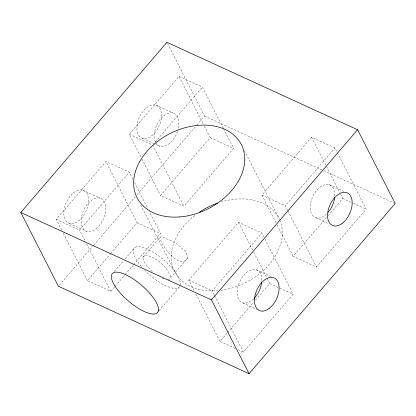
<?xml version="1.0" encoding="UTF-8"?>
<svg xmlns="http://www.w3.org/2000/svg" width="416" height="416" viewBox="0 0 416 416"><rect width="100%" height="100%" fill="white"/><g stroke="black" fill="none" stroke-linecap="round" stroke-linejoin="round"><path stroke-width="0.31" stroke-dasharray="2.08 1.56" d="M61.807 230.334L56.217 219.357L105.908 161.496L129.303 172.229L133.13 179.738M140.774 156.806L129.293 134.269L178.984 76.414L202.384 87.142L223.283 128.164M84.911 240.49L79.612 230.09L129.303 172.229M155.215 142.059L202.384 87.142M59.244 285.282L93.454 245.445M93.881 244.951L135.273 196.752M136.963 194.787L196.524 125.44M196.945 124.946L204.552 116.095L167.539 43.462M114.608 286.915L110.817 291.33L87.422 280.602L110.162 254.124M110.583 253.635L137.114 222.742L105.908 161.496M223.579 128.742L233.589 148.387L183.893 206.242L160.498 195.515L210.189 137.654L203.715 124.946M114.223 271.544L123.5 260.744M125.185 258.783L134.883 247.494M115.029 286.426L124.717 275.148M125.138 274.659L133.136 265.346M133.557 264.852L160.508 233.47L149.323 211.515M152.235 271.705L145.241 263.936L142.678 257.556L159.541 237.921L161.585 236.293L166.717 238.95L168.21 239.174L177.778 244.416L181.938 248.472L185.63 251.186L187.73 257.894L170.898 277.488L168.163 280.129M158.995 310.7L178.812 287.628M194.1 290.56L188.802 280.16L238.498 222.3L261.893 233.028L264.248 237.65M276.011 222.804L261.882 195.073L311.574 137.212L334.968 147.945L337.033 151.986M214.261 294.934L212.202 290.888L261.893 233.028M287.633 210.423L285.277 205.8L334.968 147.945M235.217 348.374L220.007 341.401L227.167 333.065M227.588 332.576L253.698 302.177M255.382 300.217L269.703 283.546L267.051 278.346M337.324 152.563L366.174 209.186L316.482 267.046L293.088 256.313L326.352 217.578M328.037 215.618L342.779 198.458L340.127 193.258M238.144 349.716L243.407 352.134L293.098 294.273L264.545 238.228M187.73 257.894L184.22 261.43C176.691 261.966 173.727 257.364 168.553 252.704C164.648 248.373 161.855 243.24 159.541 237.921M142.678 257.556L145.527 254.992C156.749 257.769 167.378 266.282 170.898 277.488M162.188 278.262L163.982 278.824M204.552 116.095L395.2 203.518M155.886 105.154L173.217 113.105M329.207 184.636L343.647 191.256M210.189 137.654L233.589 148.387M342.779 198.458L352.721 203.018M353.309 203.284L366.174 209.186M142.542 138.33L159.874 146.276M315.858 217.807L329.144 223.902M129.293 134.269L152.105 144.732M261.882 195.073L285.277 205.8M82.81 190.242L100.142 198.193M256.126 269.724L271.149 276.609M137.114 222.742L160.508 233.47M269.703 283.546L293.098 294.273M69.462 223.418L86.793 231.364M242.783 302.895L256.646 309.254M56.217 219.357L79.612 230.09M188.802 280.16L212.202 290.888M311.574 137.212L339.836 192.681M287.929 211L316.482 267.046M244.379 150.498L279.042 218.525M277.191 225.118L293.088 256.313M178.984 76.414L203.419 124.368M238.498 222.3L252.626 250.032M253.807 252.346L266.755 277.763M152.693 145.002L183.893 206.242M214.557 295.511L243.407 352.134M141.95 159.115L160.498 195.515M195.868 294.024L220.007 341.401M134.607 182.629L147.852 208.629M140.78 204.974L174.559 271.263M86.679 243.953L110.817 291.33M63.279 233.225L87.422 280.602M180.31 285.386L180.206 281.934A29.858 10.26 40.7 0 0 156.452 254.322A29.858 10.26 40.7 0 0 133.385 249.735L133.489 253.188A29.858 10.26 40.7 0 0 141.903 267.192M220.896 201.994A58.521 42.167 -27 0 1 279.562 219.622M279.807 220.184A58.521 42.167 -27 0 1 220.756 290.358M218.254 290.633A58.521 42.167 -27 0 1 172.676 266.578A58.521 42.167 -27 0 1 195.052 215.296M179.899 286.442A29.858 10.26 40.7 0 1 144.929 270.452M253.833 298.735A17.914 10.79 -65.4 0 1 237.442 295.948A17.914 10.79 -65.4 0 1 248.362 271.248A17.914 10.79 -65.4 0 1 261.768 280.79M326.472 214.068A17.914 10.79 -65.4 0 1 310.45 210.512A17.914 10.79 -65.4 0 1 321.594 186.066A17.914 10.79 -65.4 0 1 334.844 195.702M155.35 141.96A17.914 10.79 -65.4 0 1 165.797 114.421A17.914 10.79 -65.4 0 1 178.282 128.492M177.512 131.258A17.914 10.79 -65.4 0 1 166.551 145.366A17.914 10.79 -65.4 0 1 155.584 142.454M78.749 220.823A17.914 10.79 -65.4 0 0 85.264 191.636A17.914 10.79 -65.4 0 0 64.397 208.031A17.914 10.79 -65.4 0 0 78.749 220.823M151.824 135.736A17.914 10.79 -65.4 0 0 158.34 106.548A17.914 10.79 -65.4 0 0 137.472 122.944A17.914 10.79 -65.4 0 0 151.824 135.736M96.08 228.774A17.914 10.79 -65.4 0 0 102.596 199.586A17.914 10.79 -65.4 0 0 81.728 215.977A17.914 10.79 -65.4 0 0 96.08 228.774"/><path stroke-width="0.62" d="M20.8 212.482L166.951 42.307L357.604 129.735L395.2 203.518L249.049 373.693L58.396 286.265L20.8 212.482L211.448 299.905L249.049 373.693M211.448 299.905L357.604 129.735M199.659 211.988A58.521 42.167 -27 0 1 217.298 203.174M261.69 281.996A17.914 10.79 -65.4 0 1 254.264 298.298M334.698 197.522A17.914 10.79 -65.4 0 1 328.172 212.29M158.387 310.913L158.283 307.455A29.858 10.26 40.7 0 0 134.529 279.848A29.858 10.26 40.7 0 0 111.462 275.262L111.566 278.715A29.858 10.26 40.7 0 0 135.314 306.327A29.858 10.26 40.7 0 0 158.387 310.913M179.421 216.949A58.521 42.167 -27 0 0 241.441 144.737A58.521 42.167 -27 0 0 146.739 151.632A58.521 42.167 -27 0 0 179.421 216.949M269.396 308.251A17.914 10.79 -65.4 0 0 275.917 279.063A17.914 10.79 -65.4 0 0 255.05 295.454A17.914 10.79 -65.4 0 0 269.396 308.251M342.472 223.163A17.914 10.79 -65.4 0 0 348.993 193.976A17.914 10.79 -65.4 0 0 328.125 210.366A17.914 10.79 -65.4 0 0 342.472 223.163"/></g></svg>
